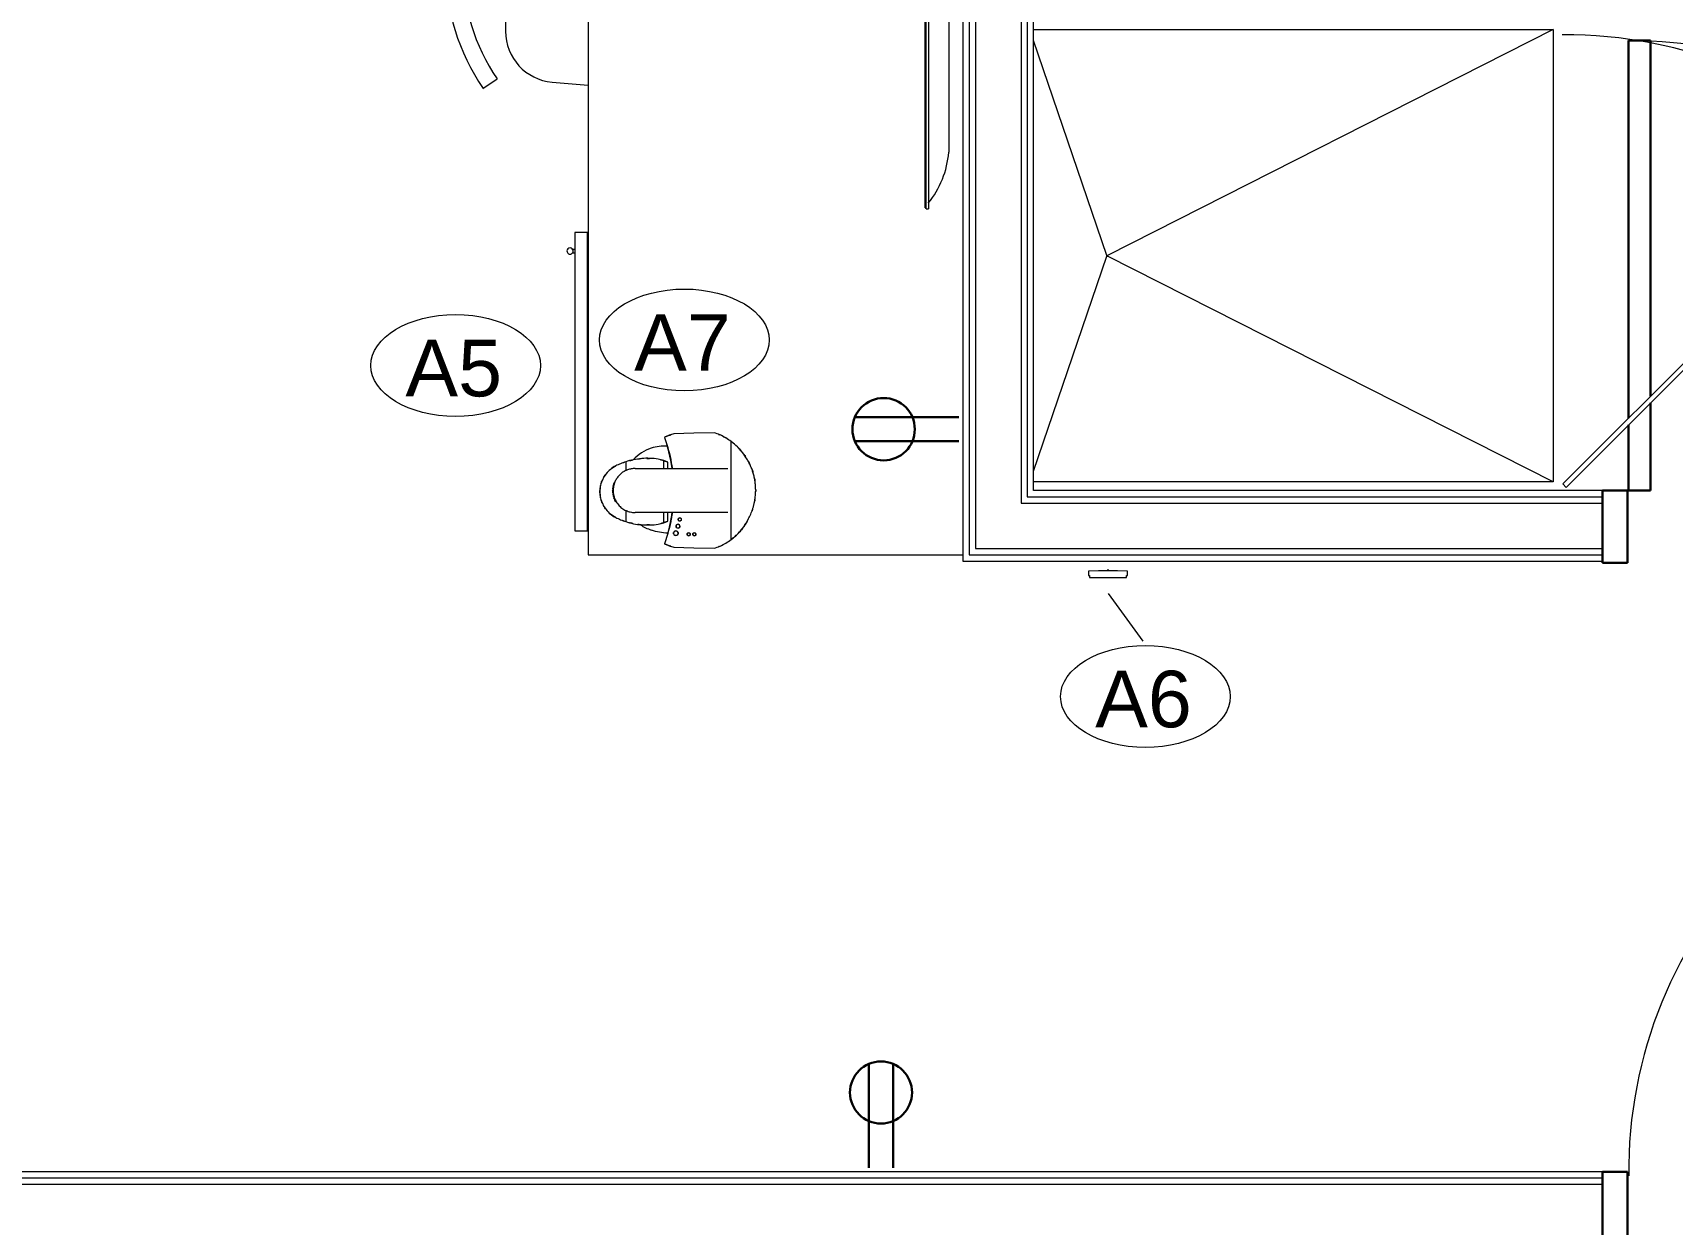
# Model space of a CAD drawing. Header units: inches. Extents: x -1176 to 1482, y -2527 to 978.
# Drawn here: x 608.8 to 739.3, y 406.5 to 501.3 of the extents above; entities that cross this region are included whole.
import ezdxf

# ---------------------------------------------------------------- set-up
doc = ezdxf.new("R2010")
doc.units = ezdxf.units.IN
doc.header["$MEASUREMENT"] = 0
for name, color, linetype, lineweight in [('A-ANNO-NOTE', 131, 'Continuous', 40), ('A-DETL-GENF', 92, 'Continuous', 9), ('A-DOOR', 31, 'Continuous', 18), ('A-DOOR-FRAM', 31, 'Continuous', 30), ('A-WALL', 113, 'Continuous', 18), ('I-FURN', 30, 'Continuous', 9), ('I-WALL', 2, 'Continuous', 18), ('P-SANR-FIXT', 6, 'Continuous', 9), ('Q-CASE', 31, 'Continuous', 9), ('Q-SPCQ', 91, 'Continuous', 9), ('Q-SPCQ-IDEN', 132, 'Continuous', 9)]:
    doc.layers.add(name, color=color, linetype=linetype, lineweight=lineweight)
doc.styles.add('Arial', font='arial.ttf', dxfattribs={"height": 4.5})

# ---------------------------------------------------------------- blocks, each defined once
blk = doc.blocks.new('Single Flush - D2 3_ X 8_-8252885-3rd Floor Power _ Signal')
at = {"layer": 'A-DOOR', "lineweight": 30}
for p, q in [((16.16, -2.81), (17.91, -2.81)), ((16.16, -9.78), (16.16, -2.81)), ((17.91, -2.81), (17.91, -8.03)), ((17.91, -8.56), (17.91, -38.62)), ((16.16, -38.62), (16.16, -10.31)), ((17.91, -38.62), (16.16, -38.62))]:
    blk.add_line(p, q, dxfattribs=at)
at = {"layer": 'A-DOOR', "lineweight": 9}
blk.add_arc((17.91, -2.81), 35.81, 179.5, 270, dxfattribs=at)
at = {"layer": 'A-DOOR-FRAM'}
for p, q in [((-20, 2.94), (-20, -2.81)), ((-20, 2.94), (-18, 2.94)), ((-18, 2.94), (-18, -2.81)), ((18, 2.94), (18, -2.81)), ((18, 2.94), (20, 2.94)), ((20, 2.94), (20, -2.81)), ((-20, -2.81), (-18, -2.81)), ((18, -2.81), (20, -2.81))]:
    blk.add_line(p, q, dxfattribs=at)
blk = doc.blocks.new('F-Chairs - Side 01-V31-3rd Floor Power _ Signal')
at = {"layer": 'I-FURN'}
for p, q in [((-9.57, -3.52), (-8.8, -4.64)), ((8.8, -4.64), (9.57, -3.52)), ((5.02, -5.32), (-5.02, -5.32)), ((-9.07, -9.03), (-9.31, -11.89)), ((9.31, -11.89), (9.07, -9.03))]:
    blk.add_line(p, q, dxfattribs=at)
for centre, radius, start, end in [((0, -17.51), 16.94, 55.6197, 124.3803), ((0, -17.51), 15.59, 55.6197, 124.3803), ((-5.02, -9.38), 4.06, 90, 175.0303), ((5.02, -9.38), 4.06, 4.9697, 90)]:
    blk.add_arc(centre, radius, start, end, dxfattribs=at)
blk = doc.blocks.new('Single Flush - D1 3_ X 8_-8249534-3rd Floor Power _ Signal')
at = {"layer": 'A-DOOR', "lineweight": 30}
for p, q in [((16.15625, 38.625), (16.15625, 2.8125)), ((17.90625, 38.625), (16.15625, 38.625)), ((17.90625, 2.8125), (17.90625, 38.625)), ((16.15625, 2.8125), (17.90625, 2.8125))]:
    blk.add_line(p, q, dxfattribs=at)
at = {"layer": 'A-DOOR', "lineweight": 9}
blk.add_arc((17.90625, 2.8125), 35.8125, 90, 180.5, dxfattribs=at)
at = {"layer": 'A-DOOR-FRAM'}
for p, q in [((-20, -2.9375), (-20, 2.8125)), ((-20, 2.8125), (-18, 2.8125)), ((-18, -2.9375), (-18, 2.8125)), ((18.000004, -2.9375), (18.000004, 2.8125)), ((18.000004, 2.8125), (20.000004, 2.8125)), ((20.000004, -2.9375), (20.000004, 2.8125)), ((-20, -2.9375), (-18, -2.9375)), ((18.000004, -2.9375), (20.000004, -2.9375))]:
    blk.add_line(p, q, dxfattribs=at)
blk = doc.blocks.new('CW-Single Glass Door - Type 1-8068375-3rd Floor Power _ Signal')
at = {"layer": 'A-DOOR'}
for p, q in [((-17.73, -0.11), (-18, -0.38)), ((-18, -0.38), (7.46, -25.83)), ((7.72, -25.57), (-17.73, -0.11)), ((7.46, -25.83), (7.72, -25.57))]:
    blk.add_line(p, q, dxfattribs=at)
at = {"layer": 'A-DOOR', "lineweight": 9}
blk.add_arc((-18, -0.38), 36, 315, 0.5, dxfattribs=at)
blk = doc.blocks.new('A-Flat_Screen_TV - OLED 55BGP 55_-7077464-3rd Floor Power _ Signal')
at = {"layer": 'Q-SPCQ'}
for p, q in [((-24.14, 0.06), (24.14, 0.06)), ((-24.14, 0.06), (-24.14, 0)), ((24.14, 0), (24.14, 0.06)), ((-24.2, 0), (24.2, 0)), ((-24.2, 0), (-24.2, -0.19)), ((24.2, -0.19), (-24.2, -0.19)), ((24.2, -0.19), (24.2, 0)), ((19.7, -1.81), (-19.7, -1.81))]:
    blk.add_line(p, q, dxfattribs=at)
for centre, start, end in [((-19.1, 5.58), 231.0344, 265.3628), ((19.1, 5.58), 274.6372, 308.9656)]:
    blk.add_arc(centre, 7.41, start, end, dxfattribs=at)
blk = doc.blocks.new('Desk60 - Desk-7130594-3rd Floor Power _ Signal')
at = {"layer": 'Q-CASE'}
for p, q in [((2370.76, 478.31), (2264.41, 478.31)), ((2264.41, 478.31), (2264.41, 448.5)), ((2370.76, 448.5), (2370.76, 478.31))]:
    blk.add_line(p, q, dxfattribs=at)
blk = doc.blocks.new('A-UC Refrigerator - A-UC Refrigerator-V53-3rd Floor Power _ Signal')
at = {"layer": 'Q-SPCQ'}
for p, q in [((-11.87, -16.75), (-11.87, -16.69)), ((11.88, -16.75), (-11.87, -16.75)), ((-11.87, -16.75), (-11.87, -17.75)), ((11.88, -16.75), (-11.87, -16.75)), ((11.88, -16.69), (11.88, -16.75)), ((11.88, -17.75), (11.88, -16.75)), ((-11.87, -17.75), (11.88, -17.75)), ((-10.5, -17.75), (-10.5, -17.91)), ((-10.5, -17.75), (-10.5, -17.91)), ((-10.25, -17.93), (-10.25, -17.75)), ((-10.25, -17.93), (-10.25, -17.75))]:
    blk.add_line(p, q, dxfattribs=at)
for start, end in [(90, 270), (270, 90)]:
    blk.add_arc((-10.39, -18.13), 0.25, start, end, dxfattribs=at)
blk = doc.blocks.new('HVAC_Other_LK-Systems_Room-Thermostat-S1-Dti-24V-NO - Room Thermostat S1 Dti 24V NO-V57-3rd Floor Power _ Signal')
at = {"layer": 'A-DETL-GENF'}
for p, q in [((-1.55, 0.12), (-1.55, -0.05)), ((-1.48, 0.12), (-1.55, 0.12)), ((-1.48, 0.12), (-1.55, 0.12)), ((-1.55, 0.12), (-1.55, -0.23)), ((-1.48, 0.28), (-1.48, 0.12)), ((1.48, 0.28), (-1.48, 0.28)), ((1.48, 0.28), (-1.48, 0.28)), ((-1.48, 0.28), (-1.48, 0.12)), ((1.48, 0.12), (1.48, 0.28)), ((1.48, 0.12), (1.48, 0.28)), ((1.55, 0.12), (1.48, 0.12)), ((1.55, 0.12), (1.48, 0.12)), ((1.55, -0.23), (1.55, 0.12)), ((1.55, -0.23), (1.55, 0.12)), ((-1.55, -0.05), (-1.55, -0.23)), ((-1.55, -0.23), (-0.76, -0.25)), ((-1.55, -0.23), (-0.76, -0.25)), ((-0.76, -0.25), (0, -0.26)), ((-0.76, -0.25), (-0.06, -0.26)), ((-0.06, -0.26), (-0.06, -0.3)), ((-0.06, -0.3), (0.06, -0.3)), ((-0.06, -0.3), (0.06, -0.3)), ((0, -0.26), (0.76, -0.25)), ((0.06, -0.26), (0.76, -0.25)), ((0.06, -0.3), (0.06, -0.26)), ((0.06, -0.3), (0.06, -0.26)), ((0.76, -0.25), (1.55, -0.23)), ((0.76, -0.25), (1.55, -0.23))]:
    blk.add_line(p, q, dxfattribs=at)
blk = doc.blocks.new('Keurig_Coffee_Maker_18764 - Keurig_Coffee_Maker_18764-V64-3rd Floor Power _ Signal')
at = {"layer": 'Q-SPCQ'}
for p, q in [((-0.05, 6.52), (0, 6.52)), ((-0.05, 6.52), (0, 6.52)), ((2.53, 5.79), (2.55, 5.79)), ((3.9, 4.57), (-3.9, 4.57)), ((-1.75, -3.08), (-1.75, 4.31)), ((1.75, 4.31), (1.75, -3.08)), ((-1.75, -0.79), (-2.38, -0.79)), ((-1.75, -0.47), (-2.24, -0.47)), ((2.42, -0.47), (1.75, -0.47)), ((2.56, -0.79), (1.75, -0.79)), ((-2.29, -3.82), (-1.56, -3.82)), ((1.56, -3.82), (2.47, -3.82)), ((-0.6, -4.72), (-0.61, -4.75)), ((-0.6, -4.72), (-0.61, -4.75)), ((-0.6, -4.72), (-0.61, -4.75)), ((-0.61, -4.75), (-0.53, -4.77)), ((-0.53, -4.77), (-0.61, -4.75)), ((-0.61, -4.75), (-0.53, -4.77)), ((-0.53, -4.77), (-0.61, -4.75)), ((-0.61, -4.75), (-0.53, -4.77)), ((-0.53, -4.77), (-0.61, -4.75)), ((-0.6, -4.72), (-0.52, -4.74)), ((-0.52, -4.74), (-0.6, -4.72)), ((-0.6, -4.72), (-0.52, -4.74)), ((-0.52, -4.74), (-0.6, -4.72)), ((-0.6, -4.72), (-0.52, -4.74)), ((-0.52, -4.74), (-0.6, -4.72)), ((-0.53, -4.77), (-0.52, -4.74)), ((-0.53, -4.77), (-0.52, -4.74)), ((-0.53, -4.77), (-0.52, -4.74)), ((-0.51, -4.75), (-0.43, -4.77)), ((-0.51, -4.75), (-0.51, -4.78)), ((-0.43, -4.8), (-0.51, -4.78)), ((-0.43, -4.77), (-0.35, -4.79)), ((-0.43, -4.8), (-0.43, -4.77)), ((-0.36, -4.82), (-0.43, -4.8)), ((-0.35, -4.79), (-0.36, -4.82)), ((-0.3, -4.8), (-0.31, -4.83)), ((-0.11, -4.85), (-0.31, -4.83)), ((-0.3, -4.8), (-0.11, -4.82)), ((-0.11, -4.82), (-0.11, -4.85)), ((-0.04, -4.82), (0.03, -4.82)), ((-0.04, -4.82), (-0.04, -4.86)), ((0.03, -4.85), (-0.04, -4.86)), ((0.03, -4.82), (0.12, -4.82)), ((0.12, -4.82), (0.03, -4.82)), ((0.03, -4.85), (0.03, -4.82)), ((0.03, -4.85), (0.13, -4.85)), ((0.13, -4.85), (0.03, -4.85)), ((0.12, -4.82), (0.2, -4.81)), ((0.12, -4.82), (0.13, -4.85)), ((0.2, -4.84), (0.13, -4.85)), ((0.2, -4.81), (0.2, -4.84)), ((0.27, -4.8), (0.3, -4.8)), ((0.28, -4.83), (0.27, -4.8)), ((0.44, -4.8), (0.28, -4.83)), ((0.34, -4.79), (0.43, -4.77)), ((0.43, -4.77), (0.49, -4.75)), ((0.44, -4.77), (0.45, -4.8)), ((0.5, -4.78), (0.44, -4.8)), ((0.44, -4.8), (0.44, -4.8)), ((0.44, -4.8), (0.44, -4.8)), ((0.49, -4.75), (0.46, -4.76)), ((0.46, -4.76), (0.52, -4.75)), ((0.46, -4.76), (0.47, -4.79)), ((0.52, -4.78), (0.47, -4.79)), ((0.47, -4.79), (0.5, -4.78)), ((0.5, -4.78), (0.49, -4.75)), ((0.49, -4.75), (0.49, -4.75)), ((0.49, -4.75), (0.5, -4.78)), ((0.49, -4.75), (0.5, -4.78)), ((0.51, -4.78), (0.5, -4.75)), ((0.5, -4.78), (0.5, -4.78)), ((0.52, -4.75), (0.52, -4.78)), ((0.57, -4.73), (0.64, -4.7)), ((0.57, -4.73), (0.58, -4.76)), ((0.65, -4.73), (0.58, -4.76)), ((0.65, -4.73), (0.64, -4.7)), ((0.74, -4.66), (0.7, -4.68)), ((0.7, -4.68), (0.74, -4.66)), ((0.7, -4.68), (0.71, -4.71)), ((0.76, -4.68), (0.71, -4.71)), ((0.71, -4.71), (0.75, -4.69)), ((0.74, -4.66), (0.89, -4.58)), ((0.9, -4.61), (0.76, -4.68)), ((0.89, -4.58), (0.91, -4.61)), ((0.89, -4.58), (0.9, -4.61))]:
    blk.add_line(p, q, dxfattribs=at)
at = {"layer": 'Q-SPCQ', "flags": 128}
for points in [[(-4.6, 3.21), (-4.56, 1.59), (-4.52, 0.02)], [(4.52, 0.02), (4.56, 1.59), (4.6, 3.21)]]:
    blk.add_lwpolyline(points, dxfattribs=at)
at = {"layer": 'Q-SPCQ'}
for centre, radius, start, end in [((-0.02, 1.68), 4.83, 129.4657, 131.8361), ((-0.02, 1.68), 4.83, 119.9276, 120.3408), ((-0.02, 1.68), 4.83, 138.9543, 140.6017), ((3.48, 1.64), 0.125, 90, 270), ((3.48, 1.19), 0.125, 90, 270), ((3.48, 1.64), 0.125, 270, 90), ((3.48, 1.19), 0.125, 270, 90), ((2.3, 0.48), 0.125, 90, 270), ((2.3, 0.48), 0.125, 270, 90), ((2.84, 0.34), 0.156, 90, 270), ((2.84, 0.34), 0.156, 270, 90), ((3.4, 0.17), 0.187, 90, 270), ((3.4, 0.17), 0.187, 270, 90), ((0, -12.51), 12.51, 102.8073, 107.2197), ((-0.11, -0.74), 3.42, 176.0368, 197.9749), ((0, -12.51), 12.51, 98.075, 106.2405), ((0, -12.51), 12.51, 98.0513, 100.9739), ((0, -12.51), 12.51, 74.5721, 81.9211), ((-1.51, -0.29), 4.88, 342.0251, 357.9266), ((-0.11, -0.74), 3.42, 197.9749, 226.7849), ((-0.11, -0.74), 3.42, 326.0184, 342.0251)]:
    blk.add_arc(centre, radius, start, end, dxfattribs=at)
for points, knots in [([(-0.05, 6.52), (-0.17, 6.51), (-0.34, 6.51), (-0.57, 6.49), (-0.74, 6.47), (-0.9, 6.44), (-1.07, 6.41), (-1.22, 6.37), (-1.38, 6.32), (-1.53, 6.28), (-1.68, 6.23), (-1.82, 6.17), (-2.01, 6.09), (-2.25, 5.98), (-2.6, 5.78), (-3.02, 5.49), (-3.49, 5.07), (-3.77, 4.75), (-3.9, 4.57)], [0, 0, 0, 0, 0.071429, 0.107143, 0.142857, 0.178571, 0.214286, 0.25, 0.285714, 0.321429, 0.357143, 0.392857, 0.428571, 0.5, 0.571429, 0.714286, 0.857143, 1, 1, 1, 1]), ([(-3.29, 5.25), (-3.33, 5.21), (-3.38, 5.16), (-3.43, 5.11), (-3.44, 5.1)], [0.69518211, 0.69518211, 0.69518211, 0.69518211, 0.75, 0.76572997, 0.76572997, 0.76572997, 0.76572997]), ([(-3.44, 5.1), (-3.43, 5.11), (-3.38, 5.16), (-3.33, 5.21), (-3.29, 5.25)], [0.1564995, 0.1564995, 0.1564995, 0.1564995, 0.16666667, 0.20361514, 0.20361514, 0.20361514, 0.20361514]), ([(-2.92, 5.56), (-2.89, 5.58), (-2.83, 5.62), (-2.76, 5.67), (-2.72, 5.7)], [0.31217337, 0.31217337, 0.31217337, 0.31217337, 0.33333333, 0.36744629, 0.36744629, 0.36744629, 0.36744629]), ([(-2.71, 5.7), (-2.75, 5.67), (-2.82, 5.63), (-2.89, 5.58), (-2.91, 5.56)], [0.45011637, 0.45011637, 0.45011637, 0.45011637, 0.5, 0.53251443, 0.53251443, 0.53251443, 0.53251443]), ([(-2.1, 6.05), (-2.13, 6.04), (-2.2, 6), (-2.28, 5.96), (-2.32, 5.94)], [0.21472031, 0.21472031, 0.21472031, 0.21472031, 0.25, 0.2976691, 0.2976691, 0.2976691, 0.2976691]), ([(-1.68, 6.23), (-1.62, 6.25), (-1.55, 6.27), (-1.48, 6.3), (-1.45, 6.3)], [0.62860412, 0.62860412, 0.62860412, 0.62860412, 0.66666667, 0.6809642, 0.6809642, 0.6809642, 0.6809642]), ([(-0.95, 6.43), (-0.9, 6.44), (-0.84, 6.45), (-0.78, 6.46), (-0.77, 6.46)], [0.7967468, 0.7967468, 0.7967468, 0.7967468, 0.83333333, 0.8389164, 0.8389164, 0.8389164, 0.8389164]), ([(2.29, 5.93), (2.15, 6), (1.95, 6.1), (1.67, 6.21), (1.49, 6.28), (1.34, 6.32), (1.23, 6.35), (1.11, 6.38), (1, 6.41), (0.88, 6.43), (0.76, 6.45), (0.63, 6.47), (0.47, 6.49), (0.26, 6.51), (0.09, 6.52), (0, 6.52)], [0, 0, 0, 0, 0.2, 0.3, 0.4, 0.45, 0.5, 0.55, 0.6, 0.65, 0.7, 0.75, 0.8, 0.9, 1, 1, 1, 1]), ([(0.86, 6.44), (0.84, 6.44), (0.79, 6.45), (0.74, 6.46), (0.71, 6.46)], [0.6380075, 0.6380075, 0.6380075, 0.6380075, 0.66666667, 0.70124078, 0.70124078, 0.70124078, 0.70124078]), ([(0.71, 6.46), (0.74, 6.46), (0.79, 6.45), (0.84, 6.44), (0.86, 6.44)], [0.29875922, 0.29875922, 0.29875922, 0.29875922, 0.33333333, 0.3619925, 0.3619925, 0.3619925, 0.3619925]), ([(1.62, 6.23), (1.6, 6.23), (1.57, 6.25), (1.54, 6.26), (1.52, 6.26)], [0.30422338, 0.30422338, 0.30422338, 0.30422338, 0.33333333, 0.34939051, 0.34939051, 0.34939051, 0.34939051]), ([(1.52, 6.26), (1.54, 6.26), (1.57, 6.25), (1.6, 6.23), (1.62, 6.23)], [0.65060949, 0.65060949, 0.65060949, 0.65060949, 0.66666667, 0.69577662, 0.69577662, 0.69577662, 0.69577662]), ([(2.85, 5.59), (2.8, 5.62), (2.62, 5.75), (2.43, 5.85), (2.29, 5.93)], [0.8, 0.8, 0.8, 0.8, 0.85, 1, 1, 1, 1]), ([(3.39, 5.15), (3.3, 5.23), (3.18, 5.34), (3.06, 5.44), (3.04, 5.45)], [0.585474, 0.585474, 0.585474, 0.585474, 0.7, 0.7283145, 0.7283145, 0.7283145, 0.7283145]), ([(3.04, 5.45), (3.15, 5.37), (3.27, 5.27), (3.38, 5.16), (3.39, 5.15)], [0.2716855, 0.2716855, 0.2716855, 0.2716855, 0.4, 0.414526, 0.414526, 0.414526, 0.414526]), ([(-4.2, 4.12), (-4.2, 4.11), (-4.23, 4.06), (-4.26, 4), (-4.28, 3.96)], [0.4751172, 0.4751172, 0.4751172, 0.4751172, 0.5, 0.6286599, 0.6286599, 0.6286599, 0.6286599]), ([(-4.28, 3.96), (-4.26, 4), (-4.23, 4.06), (-4.2, 4.11), (-4.2, 4.12)], [0.3713401, 0.3713401, 0.3713401, 0.3713401, 0.5, 0.5248828, 0.5248828, 0.5248828, 0.5248828]), ([(3.85, 4.63), (3.84, 4.65), (3.75, 4.77), (3.65, 4.88), (3.56, 4.97)], [0.3739159, 0.3739159, 0.3739159, 0.3739159, 0.4, 0.5097654, 0.5097654, 0.5097654, 0.5097654]), ([(3.48, 1.51), (3.47, 1.51), (3.46, 1.51), (3.44, 1.52), (3.42, 1.53), (3.4, 1.54), (3.39, 1.56), (3.37, 1.58), (3.36, 1.61), (3.36, 1.64), (3.36, 1.66)], [0, 0, 0, 0, 0.0555556, 0.1111111, 0.1666667, 0.2222222, 0.2777778, 0.3333333, 0.4444444, 0.5555556, 0.5555556, 0.5555556, 0.5555556]), ([(3.48, 1.06), (3.47, 1.06), (3.46, 1.06), (3.44, 1.07), (3.42, 1.08), (3.4, 1.09), (3.39, 1.11), (3.37, 1.13), (3.36, 1.17), (3.36, 1.21), (3.37, 1.24), (3.38, 1.27), (3.4, 1.29), (3.44, 1.31), (3.46, 1.31), (3.48, 1.31)], [0, 0, 0, 0, 0.055556, 0.111111, 0.166667, 0.222222, 0.277778, 0.333333, 0.444444, 0.583333, 0.652778, 0.722222, 0.791667, 0.861111, 1, 1, 1, 1]), ([(3.41, 1.73), (3.41, 1.74), (3.44, 1.75), (3.46, 1.76), (3.48, 1.76)], [0.7954706, 0.7954706, 0.7954706, 0.7954706, 0.8611111, 1, 1, 1, 1]), ([(3.61, 1.66), (3.61, 1.64), (3.61, 1.61), (3.59, 1.58), (3.58, 1.56), (3.56, 1.54), (3.53, 1.52), (3.5, 1.51), (3.48, 1.51)], [0.4444444, 0.4444444, 0.4444444, 0.4444444, 0.5833333, 0.6527778, 0.7222222, 0.7916667, 0.8611111, 1, 1, 1, 1]), ([(2.3, 0.35), (2.3, 0.35), (2.28, 0.36), (2.27, 0.36), (2.26, 0.36), (2.24, 0.37), (2.23, 0.38), (2.22, 0.39), (2.21, 0.4), (2.19, 0.42), (2.18, 0.46), (2.18, 0.5), (2.19, 0.54), (2.2, 0.55), (2.22, 0.57), (2.23, 0.58), (2.26, 0.6), (2.28, 0.6), (2.3, 0.6)], [0, 0, 0, 0, 0.055556, 0.083333, 0.111111, 0.166667, 0.194444, 0.222222, 0.277778, 0.333333, 0.444444, 0.583333, 0.652778, 0.722222, 0.756944, 0.791667, 0.861111, 1, 1, 1, 1]), ([(2.3, 0.6), (2.31, 0.6), (2.33, 0.6), (2.35, 0.6), (2.36, 0.59), (2.38, 0.58), (2.39, 0.57), (2.4, 0.56), (2.42, 0.53), (2.43, 0.5), (2.43, 0.46), (2.42, 0.42), (2.4, 0.4), (2.39, 0.39), (2.38, 0.38), (2.35, 0.36), (2.32, 0.35), (2.3, 0.35)], [0, 0, 0, 0, 0.055556, 0.111111, 0.166667, 0.194444, 0.222222, 0.277778, 0.333333, 0.444444, 0.583333, 0.652778, 0.722222, 0.756944, 0.791667, 0.861111, 1, 1, 1, 1]), ([(2.79, 0.19), (2.78, 0.19), (2.77, 0.2), (2.75, 0.21), (2.74, 0.22), (2.72, 0.24), (2.7, 0.27), (2.68, 0.31), (2.69, 0.36), (2.7, 0.41), (2.72, 0.43), (2.73, 0.44), (2.74, 0.45), (2.74, 0.45)], [0.1111111, 0.1111111, 0.1111111, 0.1111111, 0.1666667, 0.1944444, 0.2222222, 0.2777778, 0.3333333, 0.4444444, 0.5833333, 0.6527778, 0.7222222, 0.7569444, 0.7777778, 0.7777778, 0.7777778, 0.7777778]), ([(2.84, 0.49), (2.85, 0.49), (2.87, 0.49), (2.88, 0.49), (2.9, 0.48), (2.92, 0.47), (2.93, 0.46), (2.95, 0.45), (2.96, 0.43), (2.98, 0.4), (3, 0.36), (3, 0.31), (2.99, 0.27), (2.98, 0.26), (2.98, 0.26)], [0, 0, 0, 0, 0.0555556, 0.0833333, 0.1111111, 0.1666667, 0.1944444, 0.2222222, 0.2777778, 0.3333333, 0.4444444, 0.5833333, 0.6527778, 0.6666667, 0.6666667, 0.6666667, 0.6666667]), ([(2.94, 0.22), (2.94, 0.22), (2.94, 0.21), (2.93, 0.2), (2.9, 0.19), (2.88, 0.18), (2.85, 0.18), (2.84, 0.18)], [0.7777778, 0.7777778, 0.7777778, 0.7777778, 0.7916667, 0.8263889, 0.8611111, 0.9305556, 1, 1, 1, 1]), ([(3.21, 0.17), (3.21, 0.19), (3.21, 0.21), (3.23, 0.25), (3.25, 0.28), (3.26, 0.3), (3.27, 0.31), (3.27, 0.31)], [0.5117541, 0.5117541, 0.5117541, 0.5117541, 0.5833333, 0.6527778, 0.7222222, 0.7569444, 0.7777778, 0.7777778, 0.7777778, 0.7777778]), ([(3.4, 0.36), (3.41, 0.36), (3.43, 0.35), (3.45, 0.35), (3.46, 0.35), (3.46, 0.34)], [0, 0, 0, 0, 0.0555556, 0.0833333, 0.1111111, 0.1111111, 0.1111111, 0.1111111]), ([(3.61, 1.21), (3.61, 1.19), (3.61, 1.16), (3.59, 1.13), (3.58, 1.11), (3.57, 1.1), (3.56, 1.09), (3.53, 1.07), (3.5, 1.06), (3.48, 1.06)], [0.4444444, 0.4444444, 0.4444444, 0.4444444, 0.5833333, 0.6527778, 0.7222222, 0.7569444, 0.7916667, 0.8611111, 1, 1, 1, 1]), ([(3.58, 0.2), (3.59, 0.17), (3.59, 0.13), (3.57, 0.08), (3.55, 0.06), (3.53, 0.04), (3.51, 0.02), (3.5, 0.01), (3.5, 0.01)], [0.4444444, 0.4444444, 0.4444444, 0.4444444, 0.5833333, 0.6527778, 0.7222222, 0.7569444, 0.7916667, 0.8262277, 0.8262277, 0.8262277, 0.8262277]), ([(3.52, 0.31), (3.53, 0.3), (3.54, 0.29), (3.56, 0.26), (3.57, 0.24), (3.58, 0.23)], [0.2222222, 0.2222222, 0.2222222, 0.2222222, 0.2777778, 0.3333333, 0.3930826, 0.3930826, 0.3930826, 0.3930826]), ([(-2.94, -0.35), (-2.62, -0.27), (-2.22, -0.19), (-1.82, -0.13), (-1.75, -0.12)], [0, 0, 0, 0, 0.1666667, 0.2038689, 0.2038689, 0.2038689, 0.2038689]), ([(-1.89, -0.14), (-1.95, -0.15), (-2.3, -0.21), (-2.65, -0.28), (-2.94, -0.35)], [0.8210261, 0.8210261, 0.8210261, 0.8210261, 0.85, 1, 1, 1, 1]), ([(-2.4, -0.85), (-2.39, -0.83), (-2.38, -0.79), (-2.36, -0.74), (-2.34, -0.7), (-2.34, -0.68), (-2.33, -0.67)], [0, 0, 0, 0, 0.0555556, 0.1111111, 0.1388889, 0.1661222, 0.1661222, 0.1661222, 0.1661222]), ([(-2.24, -0.47), (-2.24, -0.47), (-2.24, -0.47), (-2.24, -0.48), (-2.25, -0.49), (-2.26, -0.51), (-2.27, -0.53), (-2.28, -0.55), (-2.29, -0.57), (-2.29, -0.58), (-2.3, -0.6), (-2.31, -0.62), (-2.33, -0.66), (-2.35, -0.72), (-2.37, -0.76), (-2.38, -0.79)], [0.5262054, 0.5262054, 0.5262054, 0.5262054, 0.5555556, 0.6111111, 0.6388889, 0.6666667, 0.7083333, 0.75, 0.7708333, 0.78125, 0.7916667, 0.8333333, 0.875, 0.9166667, 1, 1, 1, 1]), ([(1.75, -0.12), (1.82, -0.13), (2.22, -0.19), (2.62, -0.27), (2.94, -0.35)], [0.7961218, 0.7961218, 0.7961218, 0.7961218, 0.8333333, 1, 1, 1, 1]), ([(2.56, -0.79), (2.56, -0.77), (2.54, -0.73), (2.52, -0.68), (2.51, -0.65), (2.49, -0.62), (2.48, -0.6), (2.47, -0.58), (2.46, -0.56), (2.46, -0.54), (2.45, -0.52), (2.44, -0.51), (2.43, -0.49), (2.43, -0.48), (2.42, -0.47), (2.42, -0.47), (2.42, -0.47)], [0, 0, 0, 0, 0.0555556, 0.1111111, 0.1388889, 0.1666667, 0.1944444, 0.2222222, 0.25, 0.2777778, 0.3055556, 0.3333333, 0.3611111, 0.3888889, 0.4444444, 0.4737946, 0.4737946, 0.4737946, 0.4737946]), ([(2.52, -0.67), (2.52, -0.68), (2.53, -0.7), (2.54, -0.74), (2.56, -0.78), (2.57, -0.82), (2.58, -0.84)], [0.8338778, 0.8338778, 0.8338778, 0.8338778, 0.8611111, 0.8888889, 0.9444444, 0.9857226, 0.9857226, 0.9857226, 0.9857226]), ([(3.4, -0.02), (3.39, -0.02), (3.37, -0.02), (3.35, -0.01), (3.34, -0.01), (3.33, -0.01)], [0, 0, 0, 0, 0.0555556, 0.0833333, 0.1111111, 0.1111111, 0.1111111, 0.1111111]), ([(3.44, -0.01), (3.44, -0.01), (3.43, -0.02), (3.41, -0.02), (3.4, -0.02)], [0.92827136, 0.92827136, 0.92827136, 0.92827136, 0.93055556, 1, 1, 1, 1]), ([(2.72, -2.59), (2.72, -2.6), (2.71, -2.69), (2.71, -2.78), (2.7, -2.86)], [0.38887206, 0.38887206, 0.38887206, 0.38887206, 0.4, 0.46606846, 0.46606846, 0.46606846, 0.46606846]), ([(-2.38, -3.52), (-2.39, -3.45), (-2.41, -3.36), (-2.44, -3.27), (-2.44, -3.26)], [0.3370694, 0.3370694, 0.3370694, 0.3370694, 0.4, 0.41654848, 0.41654848, 0.41654848, 0.41654848]), ([(-1.75, -3.08), (-1.75, -3.18), (-1.73, -3.38), (-1.66, -3.67), (-1.55, -3.9), (-1.45, -4.07), (-1.36, -4.19), (-1.26, -4.3), (-1.14, -4.4), (-1.02, -4.5), (-0.9, -4.58), (-0.76, -4.65), (-0.62, -4.72), (-0.47, -4.77), (-0.3, -4.8), (-0.12, -4.83), (0.08, -4.83), (0.28, -4.81), (0.47, -4.77), (0.65, -4.7), (0.83, -4.62), (0.99, -4.52), (1.15, -4.4), (1.28, -4.27), (1.4, -4.13), (1.51, -3.97), (1.62, -3.75), (1.72, -3.46), (1.75, -3.21), (1.75, -3.08)], [0, 0, 0, 0, 0.055556, 0.111111, 0.166667, 0.194444, 0.222222, 0.25, 0.277778, 0.305556, 0.333333, 0.361111, 0.388889, 0.416667, 0.444444, 0.479167, 0.513889, 0.548611, 0.583333, 0.618056, 0.652778, 0.6875, 0.722222, 0.756944, 0.791667, 0.826389, 0.861111, 0.930556, 1, 1, 1, 1]), ([(-2.21, -4.05), (-2.22, -4.03), (-2.23, -3.98), (-2.25, -3.94), (-2.25, -3.93)], [0.17849533, 0.17849533, 0.17849533, 0.17849533, 0.2, 0.21629659, 0.21629659, 0.21629659, 0.21629659]), ([(-1.37, -5.35), (-1.4, -5.33), (-1.51, -5.23), (-1.7, -5.03), (-1.84, -4.83), (-1.9, -4.72)], [0.2514335, 0.2514335, 0.2514335, 0.2514335, 0.3333333, 0.6666667, 1, 1, 1, 1]), ([(2.09, -4.72), (2.02, -4.83), (1.89, -5.03), (1.69, -5.23), (1.58, -5.33), (1.56, -5.35)], [0, 0, 0, 0, 0.3333333, 0.6666667, 0.7490333, 0.7490333, 0.7490333, 0.7490333]), ([(-0.54, -5.79), (-0.61, -5.77), (-0.72, -5.74), (-0.81, -5.69), (-0.84, -5.68)], [0.743068, 0.743068, 0.743068, 0.743068, 0.8333333, 0.8659614, 0.8659614, 0.8659614, 0.8659614]), ([(0.57, -5.83), (0.55, -5.83), (0.25, -5.89), (-0.07, -5.88), (-0.37, -5.83), (-0.39, -5.83)], [0.3169727, 0.3169727, 0.3169727, 0.3169727, 0.3333333, 0.6666667, 0.6832336, 0.6832336, 0.6832336, 0.6832336]), ([(1.02, -5.68), (1, -5.69), (0.9, -5.73), (0.8, -5.77), (0.72, -5.79)], [0.1342297, 0.1342297, 0.1342297, 0.1342297, 0.1666667, 0.2573673, 0.2573673, 0.2573673, 0.2573673])]:
    blk.add_open_spline(points, degree=3, knots=knots, dxfattribs=at)
for points in [[(-2.33, 5.93), (-2.25, 5.97), (-2.18, 6.01), (-2.1, 6.05)], [(-1.5, 6.29), (-1.55, 6.27), (-1.61, 6.25), (-1.66, 6.23)], [(-1.45, 6.3), (-1.46, 6.3), (-1.48, 6.29), (-1.5, 6.29)], [(-0.78, 6.46), (-0.84, 6.45), (-0.89, 6.44), (-0.94, 6.43)], [(0.08, 6.52), (0.05, 6.52), (0.03, 6.52), (0, 6.52)], [(0, 6.52), (0.03, 6.52), (0.05, 6.52), (0.08, 6.52)], [(2.29, 5.93), (2.48, 5.83), (2.67, 5.72), (2.85, 5.59)], [(3.9, 4.57), (3.75, 4.77), (3.43, 5.13), (2.89, 5.58), (2.49, 5.82), (2.29, 5.93)], [(-3.9, 4.57), (-4, 4.43), (-4.19, 4.15), (-4.43, 3.69), (-4.55, 3.38), (-4.6, 3.21)], [(3.57, 4.97), (3.67, 4.86), (3.76, 4.75), (3.85, 4.63)], [(4.6, 3.21), (4.55, 3.38), (4.43, 3.69), (4.19, 4.15), (4, 4.43), (3.9, 4.57)], [(-4.44, 3.63), (-4.45, 3.61), (-4.46, 3.59), (-4.47, 3.57)], [(-4.47, 3.57), (-4.46, 3.59), (-4.45, 3.61), (-4.44, 3.63)], [(4.47, 3.57), (4.46, 3.59), (4.45, 3.61), (4.45, 3.62)], [(4.45, 3.62), (4.45, 3.61), (4.46, 3.59), (4.47, 3.57)], [(3.48, 1.76), (3.49, 1.76), (3.51, 1.76), (3.53, 1.75), (3.55, 1.74), (3.56, 1.73), (3.58, 1.72), (3.59, 1.7), (3.59, 1.7)], [(3.48, 1.31), (3.49, 1.31), (3.51, 1.31), (3.53, 1.31), (3.55, 1.3), (3.56, 1.28), (3.58, 1.27), (3.59, 1.26), (3.59, 1.25)], [(-4.52, 0.02), (-4.48, -0.11), (-4.39, -0.36), (-4.29, -0.61), (-4.23, -0.74)], [(3.23, 0.08), (3.22, 0.1), (3.22, 0.12), (3.21, 0.14)], [(3.33, 0.34), (3.35, 0.35), (3.37, 0.36), (3.4, 0.36)], [(4.23, -0.74), (4.29, -0.61), (4.39, -0.36), (4.48, -0.11), (4.52, 0.02)], [(-4.44, -0.22), (-4.41, -0.31), (-4.34, -0.48), (-4.27, -0.65), (-4.23, -0.74)], [(-4.23, -0.74), (-4.27, -0.65), (-4.34, -0.48), (-4.41, -0.31), (-4.44, -0.22)], [(-4.23, -0.74), (-4.02, -0.66), (-3.59, -0.52), (-3.15, -0.4), (-2.94, -0.35)], [(-2.49, -1.24), (-2.53, -1.46), (-2.57, -1.89), (-2.56, -2.55), (-2.46, -3.2), (-2.36, -3.62), (-2.29, -3.82)], [(-2.38, -0.79), (-2.4, -0.86), (-2.45, -1.01), (-2.48, -1.17), (-2.49, -1.24)], [(-2.45, -1.05), (-2.44, -0.98), (-2.42, -0.92), (-2.4, -0.85)], [(-2.07, -0.17), (-1.98, -0.16), (-1.9, -0.15), (-1.81, -0.13)], [(2.94, -0.35), (2.58, -0.26), (2.22, -0.19), (1.86, -0.14)], [(1.9, -0.15), (2.25, -0.2), (2.59, -0.27), (2.94, -0.35)], [(2.47, -3.82), (2.54, -3.62), (2.65, -3.2), (2.74, -2.55), (2.75, -1.89), (2.71, -1.46), (2.68, -1.24)], [(2.68, -1.24), (2.67, -1.17), (2.63, -1.01), (2.59, -0.86), (2.56, -0.79)], [(2.58, -0.85), (2.6, -0.92), (2.62, -0.98), (2.64, -1.05)], [(2.94, -0.35), (3.15, -0.4), (3.59, -0.52), (4.02, -0.66), (4.23, -0.74)], [(4.23, -0.74), (4.27, -0.65), (4.34, -0.48), (4.41, -0.31), (4.44, -0.22)], [(4.44, -0.22), (4.41, -0.31), (4.34, -0.48), (4.27, -0.65), (4.23, -0.74)], [(-2.56, -2.15), (-2.56, -2.08), (-2.56, -2), (-2.55, -1.93)], [(-2.51, -2.85), (-2.52, -2.77), (-2.53, -2.68), (-2.54, -2.59)], [(2.74, -1.93), (2.74, -2), (2.74, -2.07), (2.74, -2.15)], [(-2.29, -3.82), (-2.24, -3.96), (-2.14, -4.23), (-2.02, -4.49), (-1.96, -4.62)], [(2.14, -4.62), (2.21, -4.49), (2.33, -4.23), (2.43, -3.96), (2.47, -3.82)], [(2.62, -3.26), (2.6, -3.35), (2.58, -3.44), (2.56, -3.53)], [(-1.96, -4.62), (-1.88, -4.77), (-1.7, -5.05), (-1.34, -5.4), (-0.91, -5.67), (-0.42, -5.84), (0.09, -5.9), (0.61, -5.84), (1.09, -5.67), (1.52, -5.4), (1.89, -5.05), (2.07, -4.77), (2.14, -4.62)], [(-1.9, -4.72), (-1.91, -4.71), (-1.93, -4.67), (-1.95, -4.63), (-1.96, -4.62)], [(2.14, -4.62), (2.13, -4.63), (2.12, -4.67), (2.1, -4.71), (2.09, -4.72)], [(2.44, -3.92), (2.42, -3.97), (2.41, -4.01), (2.39, -4.05)], [(-1.15, -5.51), (-1.19, -5.49), (-1.23, -5.46), (-1.27, -5.43)], [(-1, -5.6), (-1.05, -5.57), (-1.1, -5.54), (-1.15, -5.51)], [(1.33, -5.51), (1.28, -5.54), (1.24, -5.57), (1.19, -5.6)], [(1.45, -5.43), (1.41, -5.46), (1.37, -5.49), (1.33, -5.51)]]:
    blk.add_open_spline(points, degree=3, dxfattribs=at)
blk = doc.blocks.new('Shower Floor - Shower Floor-7572832-3rd Floor Power _ Signal')
at = {"layer": 'P-SANR-FIXT'}
for p, q in [((-17.91, -41.63), (-17.91, -0.3)), ((-17.04, -0.3), (0.07, -6.12)), ((0.12, -6.12), (17.22, -0.3)), ((18.09, -0.3), (18.09, -41.63)), ((-17.91, -41.63), (0.07, -6.17)), ((0.09, -6.12), (0.07, -6.12)), ((0.09, -6.12), (0.07, -6.17)), ((0.12, -6.12), (0.07, -6.12)), ((0.07, -6.12), (0.07, -6.17)), ((0.07, -6.17), (0.12, -6.17)), ((0.09, -6.12), (0.12, -6.12)), ((0.09, -6.12), (0.12, -6.17)), ((0.12, -6.17), (0.12, -6.12)), ((18.09, -41.63), (0.12, -6.17)), ((18.09, -41.63), (-17.91, -41.63))]:
    blk.add_line(p, q, dxfattribs=at)
blk = doc.blocks.new('Appliance_Specialty Equipment Tag - Standard-3515593-3rd Floor Power _ Signal')
at = {"layer": 'Q-SPCQ-IDEN'}
blk.add_ellipse((-0.0499, 0.0037), major_axis=(-0.1406, 0), ratio=0.600473, dxfattribs=at)

msp = doc.modelspace()

# ---------------------------------------------------------------- linework, layer by layer
at = {"layer": 'A-ANNO-NOTE', "lineweight": 30}
for p, q in [((682.5, 470.72), (674.23, 470.72)), ((682.5, 468.81), (674.23, 468.81)), ((675.35, 411), (675.35, 419.26)), ((677.27, 411), (677.27, 419.26))]:
    msp.add_line(p, q, dxfattribs=at)
for centre, radius in [((676.52, 469.76), 2.48), ((676.31, 416.98), 2.47)]:
    msp.add_circle(centre, radius, dxfattribs=at)
at = {"layer": 'A-WALL'}
for p, q in [((683.32, 567.01), (683.32, 459.76)), ((683.82, 567.01), (683.82, 460.26)), ((687.45, 567.01), (687.45, 463.88)), ((687.95, 567.01), (687.95, 464.38)), ((687.95, 464.38), (733.7, 464.38)), ((687.45, 463.88), (733.7, 463.88)), ((683.32, 459.76), (733.7, 459.76)), ((683.82, 460.26), (733.7, 460.26)), ((733.7, 410.17), (480.78, 410.17)), ((733.7, 409.67), (480.78, 409.67))]:
    msp.add_line(p, q, dxfattribs=at)
at = {"layer": 'I-WALL'}
for p, q in [((682.82, 567.01), (682.82, 459.26)), ((688.45, 464.88), (688.45, 567.01)), ((733.7, 464.88), (688.45, 464.88)), ((733.7, 459.26), (733.7, 464.88)), ((682.82, 459.26), (733.7, 459.26)), ((733.7, 410.67), (480.78, 410.67)), ((733.7, 405.05), (733.7, 410.67))]:
    msp.add_line(p, q, dxfattribs=at)
at = {"layer": 'Q-SPCQ-IDEN'}
msp.add_line((694.37, 456.69), (697.14, 452.89), dxfattribs=at)

# ---------------------------------------------------------------- block references
at = {"layer": 'A-DOOR'}
for name, p, rotation in [('CW-Single Glass Door - Type 1-8068375-3rd Floor Power _ Signal', (730.45, 483.13), 89.99999999999991), ('Single Flush - D2 3_ X 8_-8252885-3rd Floor Power _ Signal', (753.7, 462.07), 180)]:
    msp.add_blockref(name, p, dxfattribs=dict(at, rotation=rotation))
msp.add_blockref('Single Flush - D1 3_ X 8_-8249534-3rd Floor Power _ Signal', (753.7, 407.86), dxfattribs=at)
at = {"layer": 'I-FURN', "rotation": 90.00000000000044}
msp.add_blockref('F-Chairs - Side 01-V31-3rd Floor Power _ Signal', (641.12, 506.44), dxfattribs=at)
at = {"layer": 'P-SANR-FIXT', "rotation": 89.99999999999942}
msp.add_blockref('Shower Floor - Shower Floor-7572832-3rd Floor Power _ Signal', (688.15, 483.47), dxfattribs=at)
at = {"layer": 'Q-CASE', "rotation": 89.9999999999999}
msp.add_blockref('Desk60 - Desk-7130594-3rd Floor Power _ Signal', (1131.32, -1804.65), dxfattribs=at)
at = {"layer": 'Q-SPCQ'}
for name, p, rotation in [('A-Flat_Screen_TV - OLED 55BGP 55_-7077464-3rd Floor Power _ Signal', (679.89, 511.5), 90.00000000000027), ('A-UC Refrigerator - A-UC Refrigerator-V53-3rd Floor Power _ Signal', (669.7, 473.55), 269.9999999999997), ('Keurig_Coffee_Maker_18764 - Keurig_Coffee_Maker_18764-V64-3rd Floor Power _ Signal', (659.82, 464.88), 269.9999999999999), ('HVAC_Other_LK-Systems_Room-Thermostat-S1-Dti-24V-NO - Room Thermostat S1 Dti 24V NO-V57-3rd Floor Power _ Signal', (694.37, 458.23), 180)]:
    msp.add_blockref(name, p, dxfattribs=dict(at, rotation=rotation))
at = {"layer": 'Q-SPCQ-IDEN', "xscale": 47.99999999999997, "yscale": 47.99999999999997, "zscale": 47.99999999999997}
for p in [(663.06, 476.68), (644.86, 474.65), (699.74, 448.31)]:
    msp.add_blockref('Appliance_Specialty Equipment Tag - Standard-3515593-3rd Floor Power _ Signal', p, dxfattribs=at)

# ---------------------------------------------------------------- texts
at = {"layer": 'Q-SPCQ-IDEN', "char_height": 4.5, "width": 9.393, "attachment_point": 1, "style": 'Arial'}
for s, insert in [('A7', (656.67, 478.91)), ('A5', (638.47, 476.87)), ('A6', (693.35, 450.54))]:
    msp.add_mtext(s, dxfattribs=dict(at, insert=insert))

doc.saveas('drawing.dxf')
